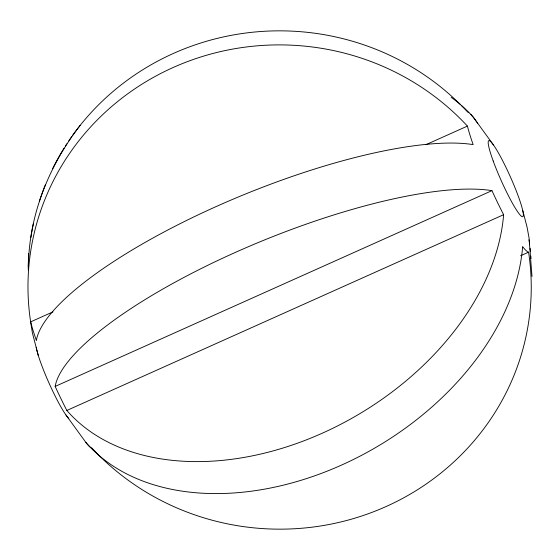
<?xml version="1.0" encoding="UTF-8"?>
<svg xmlns="http://www.w3.org/2000/svg" width="560" height="560" viewBox="0 0 560 560"><rect width="100%" height="100%" fill="white"/><g stroke="black" fill="none" stroke-linecap="round" stroke-linejoin="round"><path stroke-width="0.84" d="M28.441 269.878C27.944 217.567 48.342 166.488 80.129 125.426M28.378 264.012L28.546 253.386L28.224 269.213M52.955 311.864L30.639 321.867L32.403 332.969L38.304 355.544M425.971 144.669L467.418 126.091A76.748 9.128 65.9 0 0 473.144 144.613A251.636 67.69 -22.2 0 0 216.146 206.563A251.636 67.69 -22.2 0 0 36.365 340.389A76.748 9.128 65.9 0 1 30.639 321.867A251.636 242.13 0.9 0 1 173.131 67.515A251.636 242.13 0.9 0 1 467.418 126.091M55.174 386.421L491.953 190.645A76.748 9.128 65.9 0 0 503.622 214.69A251.636 174.44 -30.8 0 1 322.511 433.097A251.636 174.44 -30.8 0 1 66.843 410.466A76.748 9.128 65.9 0 1 55.174 386.421A251.636 67.69 -22.2 0 1 234.948 252.588A251.636 67.69 -22.2 0 1 491.953 190.645M66.843 410.466L503.622 214.69M520.611 255.759L528.584 252.182A76.748 9.128 65.9 0 1 522.648 246.659A251.636 174.44 -30.8 0 1 341.544 465.073A251.636 174.44 -30.8 0 1 85.869 442.435L65.982 415.023M493.458 144.977L473.571 117.565A251.636 174.44 -30.8 0 0 470.715 114.401M477.687 123.263L473.571 117.565A76.748 9.128 65.9 0 0 467.635 112.035A251.636 242.13 0.9 0 0 72.772 135.142M522.851 210.819L527.037 227.031L528.983 237.517L532 276.465M68.824 418.446A41.629 4.949 65.9 0 1 51.464 388.437A41.629 4.949 65.9 0 1 36.743 349.86M36.589 349.181A41.629 4.949 65.9 0 1 36.225 347.235M451.185 97.314A251.636 174.44 -30.8 0 1 460.11 104.279M461.426 105.413A251.636 174.44 -30.8 0 1 468.944 112.539M85.869 442.435A76.748 9.128 65.9 0 0 91.805 447.965A251.636 242.13 0.9 0 0 386.092 506.534A251.636 242.13 0.9 0 0 528.584 252.182M28.273 266.637A251.636 242.13 0.9 0 1 28.385 263.207M30.87 237.482A251.636 242.13 0.9 0 1 33.341 223.958M39.34 201.432A251.636 242.13 0.9 0 1 45.521 184.415M52.64 168.602A251.636 242.13 0.9 0 1 64.036 148.176M65.429 145.964A251.636 242.13 0.9 0 1 66.85 143.773M68.782 140.868A251.636 242.13 0.9 0 1 71.757 136.563M529.053 239.827A251.636 242.13 0.9 0 1 529.634 244.09M530.131 248.36A251.636 242.13 0.9 0 1 530.474 251.797M530.831 256.095A251.636 242.13 0.9 0 1 531.006 258.671M493.206 161.007A41.629 4.949 65.9 0 0 522.76 216.685A41.629 4.949 65.9 0 0 501.396 158.326A41.629 4.949 65.9 0 0 493.206 161.007"/></g></svg>
